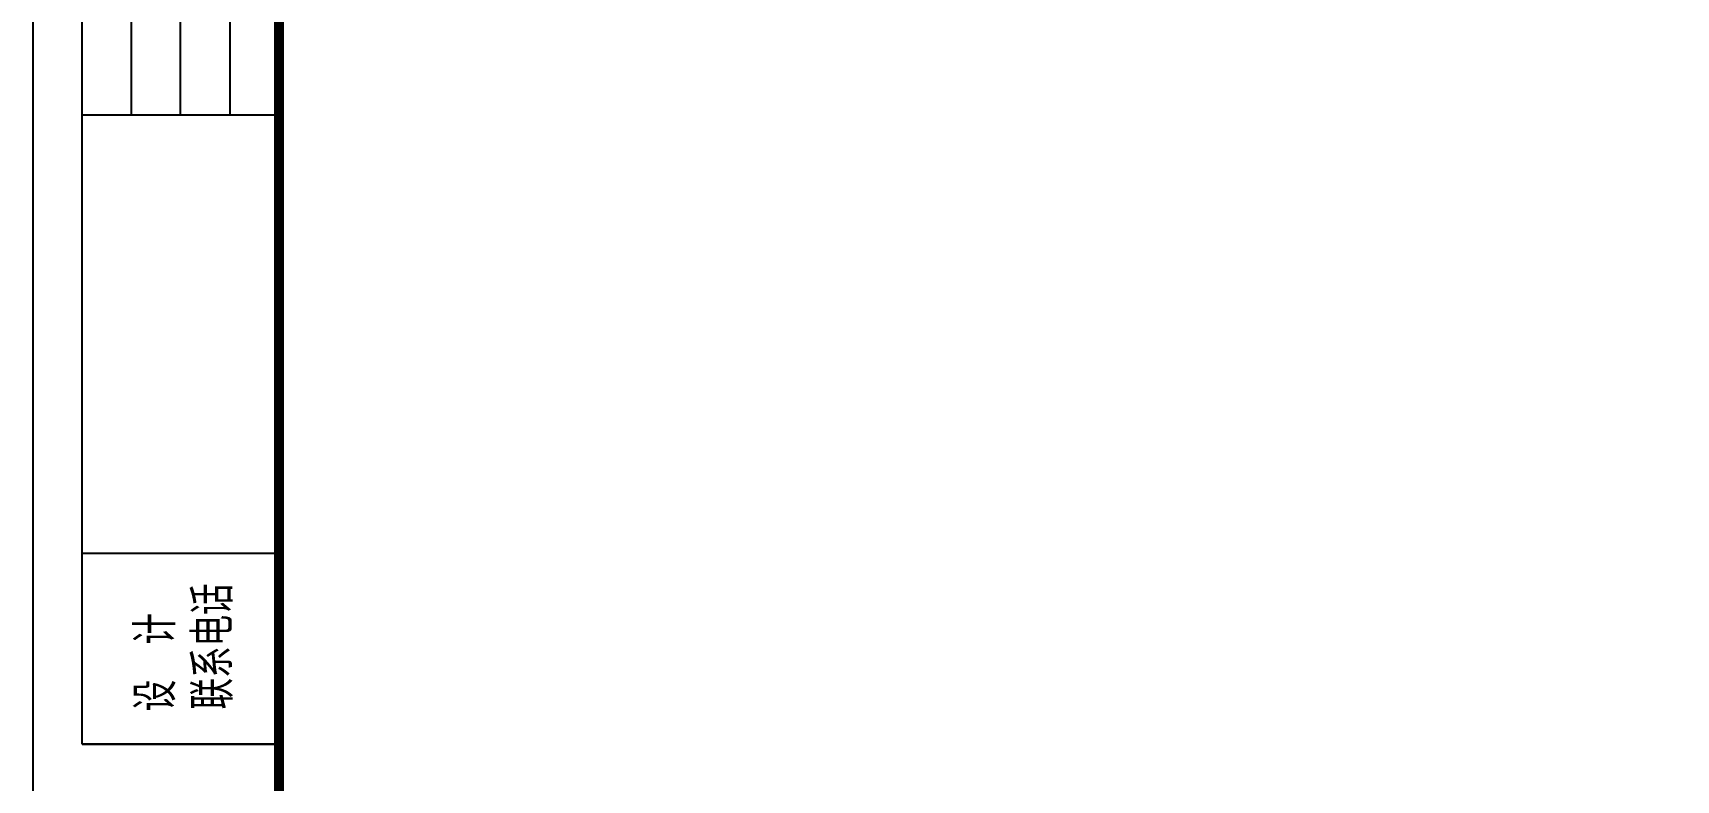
# Model space of a CAD drawing. Extents: x 5874492 to 7194610, y -939842 to -279257.
# Drawn here: x 6572030 to 6588720, y -425863 to -418275 of the extents above; entities that cross this region are included whole.
import ezdxf
from ezdxf.enums import TextEntityAlignment as Align

# ---------------------------------------------------------------- set-up
doc = ezdxf.new("R2010")
doc.units = 0
doc.header["$LTSCALE"] = 1000
doc.layers.add('Y-云图图框', color=7, linetype='Continuous')
doc.styles.add('_YT_Name', font='', dxfattribs={"width": 0.8})
doc.styles.add('_YT_Sign_Text', font='ros.shx', dxfattribs={"width": 0.8, "bigfont": 'hztxt.shx'})
doc.styles.add('_YT_TK_Text', font='ros.shx', dxfattribs={"width": 0.8, "bigfont": 'hztxt.shx'})
doc.styles.get("Standard").update_dxf_attribs({"font": 'gbenor.shx', "bigfont": 'gbcbig.shx'})
doc.styles.get('_YT_Name').set_extended_font_data('SimHei')

# ---------------------------------------------------------------- blocks, each defined once
blk = doc.blocks.new('ECMCTK_A0_横_单行图名-横向图框会签栏-0')
for p, q in [((5.010200000015175, 617.0997534461785), (5.01020000002427, 831)), ((9.988599999984217, 831), (9.988599999984217, 681)), ((14.99239999999372, 681), (14.99239999999372, 831)), ((19.99619999999231, 831), (19.99619999999231, 681)), ((25, 681), (25, 831)), ((25, 681), (5.01020000002427, 681)), ((25, 617.0997534461785), (25, 681)), ((25, 636.4924140316434), (5.01020000002427, 636.4924140316434)), ((5.01020000002427, 617.0997534461785), (25, 617.0997534461785)), ((25, 617.0997534461785), (5.01020000002427, 617.0997534461785))]:
    blk.add_line(p, q)
at = {"color": 4}
blk.add_lwpolyline([(0, 0), (1189, 0), (1189, 841), (0, 841)], close=True, dxfattribs=at)
at = {"const_width": 1}
blk.add_lwpolyline([(25, 10), (1179, 10), (1179, 831), (25, 831)], close=True, dxfattribs=at)
at = {"style": '_YT_TK_Text', "width": 0.8}
for s, p in [('联系电话', (20.28747625860342, 620.6446800077101)), ('设   计 ', (14.48093928111666, 620.4632756320934))]:
    blk.add_text(s, height=4, rotation=90, dxfattribs=at).set_placement(p)
at = {"color": 80, "flags": 3}
for tag, height, p in [('YTHQINS', 3, (34.31412005457026, 832.5)), ('ECMCKEY', 3, (414.2515901848965, 484.6723026337859)), ('YTTQINS', 5.625, (1196.026560368349, 12.8125)), ('YTFRAME', 3, (904.419799269544, 4.052019272621692)), ('YTBARCODE_T1', 3, (971.2090613892132, 4.653833991556894))]:
    blk.add_attdef(tag, text='', height=height, dxfattribs=at).set_placement(p, align=Align.MIDDLE_CENTER)
at = {"color": 80, "style": '_YT_TK_Text', "width": 0.8, "flags": 3}
for tag, p in [('{姓名五}', (9.621175504299908, 809.4785274557048)), ('{姓名六}', (14.9194466008815, 809.3767906476966)), ('{姓名七}', (19.962986248104, 809.4785274557048)), ('{姓名八}', (24.70084134418154, 809.3259268676724)), ('[专业五]', (9.632978314458041, 785.2547894819514)), ('[专业六]', (14.56115823190531, 785.2547987299124)), ('[专业七]', (19.48933814934792, 785.1741195268326)), ('[专业八]', (24.49834140271286, 785.0934495717138)), ('{姓名一}', (9.727441331549644, 733.7132926610427)), ('{姓名二}', (14.78644401901504, 733.5974157221872)), ('{姓名三}', (19.64504025535295, 733.6474286898913)), ('{姓名四}', (24.75407643648433, 733.4973897867791)), ('[专业一]', (9.580322234671211, 710.0896085721757)), ('[专业二]', (14.46023975557519, 709.9160058669725)), ('[专业三]', (19.6329332543757, 709.9486141739485)), ('[专业四]', (24.997790790795, 709.7929525111537))]:
    blk.add_attdef(tag, text='', height=3, rotation=90, dxfattribs=at).set_placement(p, align=Align.BOTTOM_LEFT)
at = {"style": '_YT_TK_Text', "width": 0.8}
blk.add_attdef('设计联系电话', text='', height=4, rotation=90, dxfattribs=at).set_placement((16.86438048879972, 656.5465972795209), align=Align.MIDDLE)
for tag, height, style, width, p in [('工程号', 4, '_YT_Sign_Text', 0.5, (1152.076436239424, 44.12275228826911)), ('证书编号', 4, '_YT_Sign_Text', 0.8, (1056.86569155621, 43.81149042045581)), ('审查批准号', 4, '_YT_Sign_Text', 0.8, (1109.064212416573, 43.81149042045581)), ('设计单位', 5.999999999999999, '_YT_Name', 0.8, (971.7464169530958, 38.60129544185475)), ('建设单位', 4, '_YT_Sign_Text', 0.8, (1082.960294653429, 36.11371279187733)), ('阶段', 4, '_YT_Sign_Text', 0.8, (1152.076436239424, 35.81408429943258)), ('项目号', 4, '_YT_Sign_Text', 0.5, (1170.077309906716, 33.72065001731971)), ('项目名称', 4, '_YT_Sign_Text', 0.8, (1082.960294653429, 28.11371279187733)), ('专业', 4, '_YT_Sign_Text', 0.8, (1152.076436239424, 27.30991628643824)), ('图纸编号', 4, '_YT_Sign_Text', 0.5, (1151.928516031621, 19.36233519530651)), ('图纸名称', 4.5, '_YT_Name', 0.8, (1083.38921034305, 15.06342029713822)), ('版本号', 4, '_YT_Sign_Text', 0.8, (1170.077309906716, 13.00177242097561)), ('出图比例', 4.2, '_YT_Sign_Text', 0.8, (1029.82467717896, 11.78151837794037)), ('日期', 4, '_YT_Sign_Text', 0.5, (1151.879515520472, 12.12894911456533))]:
    blk.add_attdef(tag, text='', height=height, dxfattribs=dict(style=style, width=width)).set_placement(p, align=Align.CENTER)
at = {"style": '_YT_Sign_Text', "width": 0.8, "flags": 3}
for tag, p, height in [('{审定人}', (953.8700265756743, 26.45148132665476), 6.24), ('{校对人}', (1006.349334266069, 26.53052129088257), 6.24), ('[审定人]', (938.9454760333838, 27.80807278700811), 4.104), ('[校对人]', (990.2349892163655, 27.82430951000031), 4.104), ('{审核人}', (954.9801036885533, 18.43968781662279), 6.24), ('{设计人}', (1006.479899834629, 18.53905114268498), 6.24), ('[审核人]', (939.0124312815092, 19.75554442451114), 4.104), ('[设计人]', (990.4725264970979, 20.21113623363228), 4.104), ('{项目负责人}', (956.2800708387625, 10.71902187573432), 6.24), ('{专业负责人}', (1006.57923251862, 10.36075046322785), 6.24), ('[项目负责人]', (938.7775188702284, 12.01214185184024), 4.104), ('[专业负责人]', (990.7409748449176, 11.76811291446589), 4.104)]:
    blk.add_attdef(tag, p, '', height=height, dxfattribs=at)
at = {"color": 80, "flags": 3}
for tag, p in [('YTQRCODE', (899.0362267398523, 11.90728206732092)), ('YTBZSIT', (25, 10)), ('EXT_TK_LEFT', (25, 10))]:
    blk.add_attdef(tag, p, '', height=3, dxfattribs=at)

msp = doc.modelspace()

# ---------------------------------------------------------------- block references
at = {"layer": 'Y-云图图框', "xscale": 100, "yscale": 100, "zscale": 100}
msp.add_blockref('ECMCTK_A0_横_单行图名-横向图框会签栏-0', (6572030.5, -487209.7719228473), dxfattribs=at)

doc.saveas('drawing.dxf')
